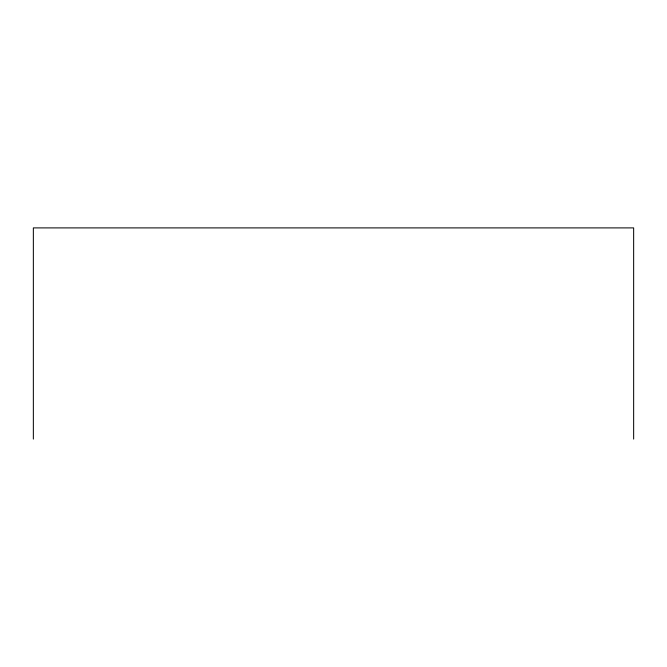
<?xml version="1.0" encoding="UTF-8"?>
<svg xmlns="http://www.w3.org/2000/svg" width="667" height="667" viewBox="0 0 667 667"><rect width="100%" height="100%" fill="white"/><g stroke="black" fill="none" stroke-linecap="round" stroke-linejoin="round"><path stroke-width="1" d="M633.65 439.103L633.65 227.897L33.35 227.897L33.35 439.103"/></g></svg>
